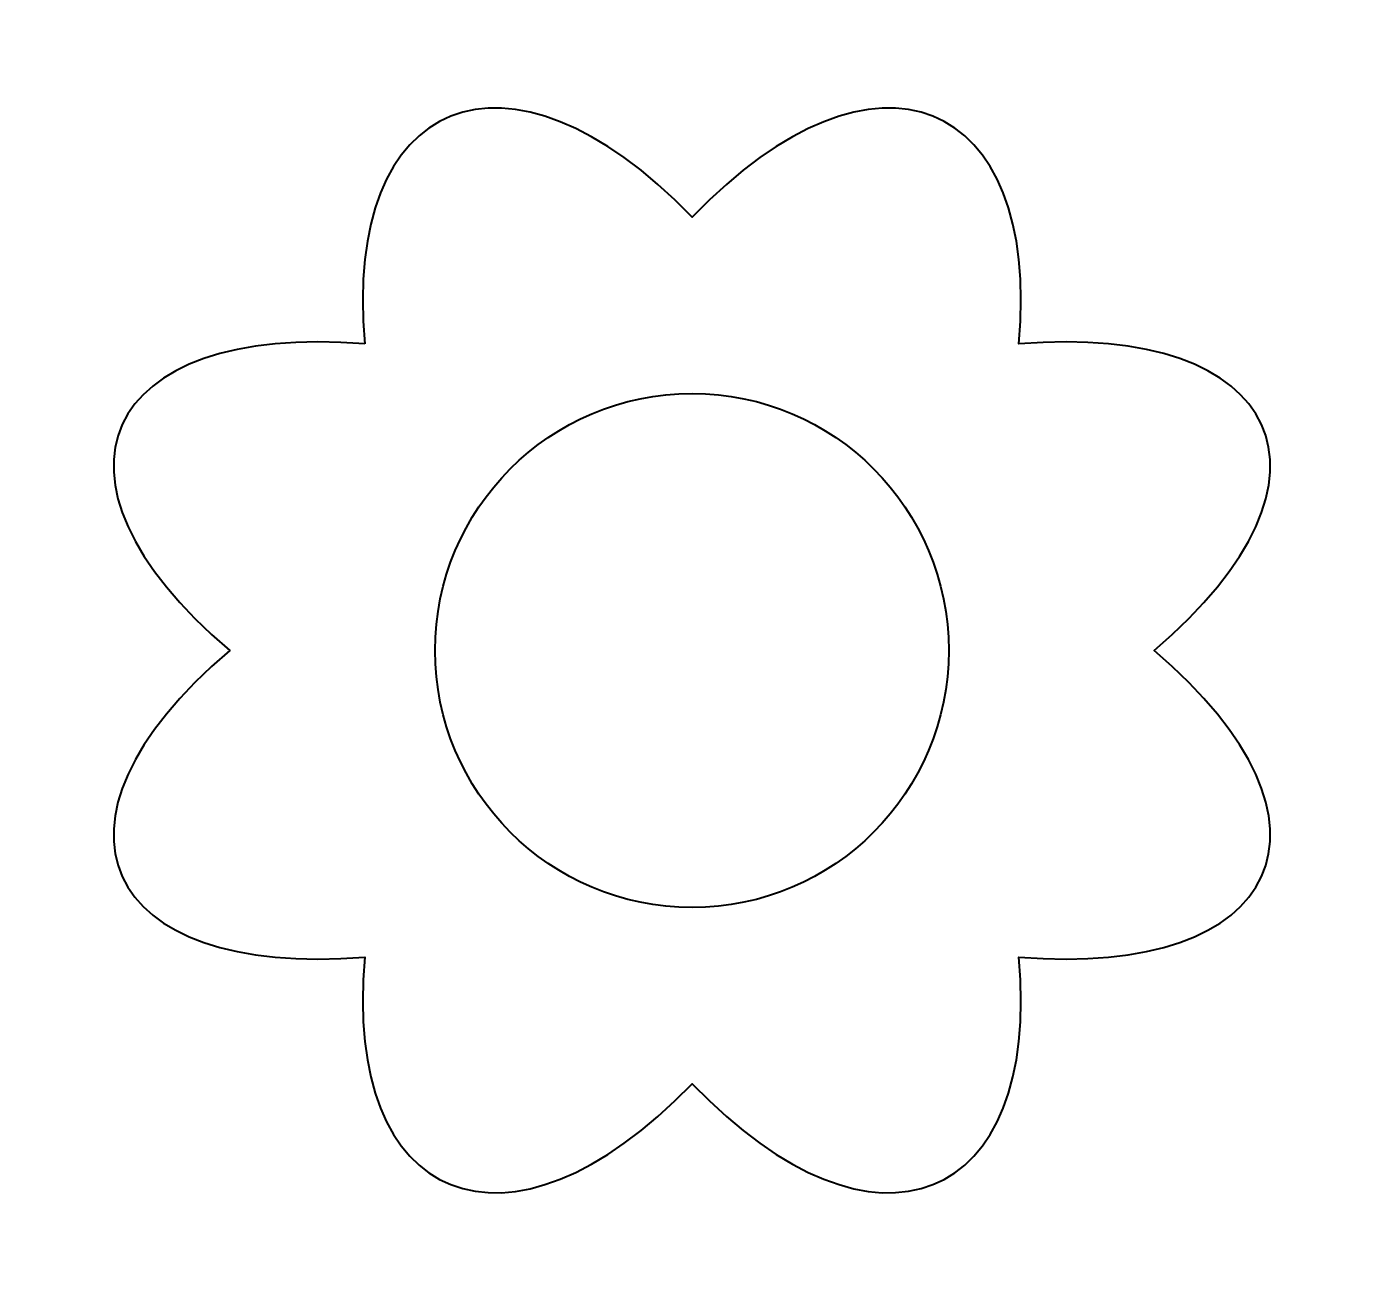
# Model space of a CAD drawing. Header units: centimetres. Extents: x -11.5 to 11.1, y -10.8 to 10.4.
import ezdxf

# ---------------------------------------------------------------- set-up
doc = ezdxf.new("R2010")
doc.units = ezdxf.units.CM
doc.header["$MEASUREMENT"] = 0
doc.layers.add('Camada 1', color=7, linetype='Continuous')

msp = doc.modelspace()

# ---------------------------------------------------------------- linework, layer by layer
at = {"layer": 'Camada 1', "lineweight": 40}
for points, knots in [([(-5.77294, 4.96686), (-6.16278, 9.17101), (-3.34235, 10.35849), (-0.21119, 7.12374), (-0.21119, 7.12374), (2.9042, 10.35848), (5.73, 9.17101), (5.33964, 4.96686), (5.33964, 4.96686), (9.81589, 5.33431), (11.09224, 2.68729), (7.63665, -0.24107), (7.63665, -0.24107), (11.09221, -3.16726), (9.81586, -5.81806), (5.33964, -5.45061), (5.33964, -5.45061), (5.73001, -9.65095), (2.90418, -10.84062), (-0.21119, -7.60366), (-0.21119, -7.60366), (-3.34235, -10.84061), (-6.16278, -9.65094), (-5.77294, -5.4506), (-5.77294, -5.4506), (-10.25461, -5.81808), (-11.5217, -3.16725), (-8.06992, -0.24106), (-8.06992, -0.24106), (-11.5217, 2.68727), (-10.25459, 5.33432), (-5.77294, 4.96686)], [0, 0, 0, 0, 0.11111111, 0.11111111, 0.11111111, 0.11111111, 0.22222222, 0.22222222, 0.22222222, 0.22222222, 0.33333333, 0.33333333, 0.33333333, 0.33333333, 0.44444444, 0.44444444, 0.44444444, 0.44444444, 0.55555556, 0.55555556, 0.55555556, 0.55555556, 0.66666667, 0.66666667, 0.66666667, 0.66666667, 0.77777778, 0.77777778, 0.77777778, 0.77777778, 1, 1, 1, 1]), ([(4.14726, -0.24106), (4.14726, 2.16882), (2.19866, 4.12451), (-0.21119, 4.12451), (-0.21119, 4.12451), (-2.63139, 4.12451), (-4.58002, 2.16882), (-4.58002, -0.24106), (-4.58002, -0.24106), (-4.58002, -2.65255), (-2.63142, -4.60608), (-0.21119, -4.60608), (-0.21119, -4.60608), (2.19866, -4.60608), (4.14726, -2.65255), (4.14726, -0.24106)], [0, 0, 0, 0, 0.2, 0.2, 0.2, 0.2, 0.4, 0.4, 0.4, 0.4, 0.6, 0.6, 0.6, 0.6, 1, 1, 1, 1])]:
    msp.add_open_spline(points, degree=3, knots=knots, dxfattribs=at)

doc.saveas('drawing.dxf')
